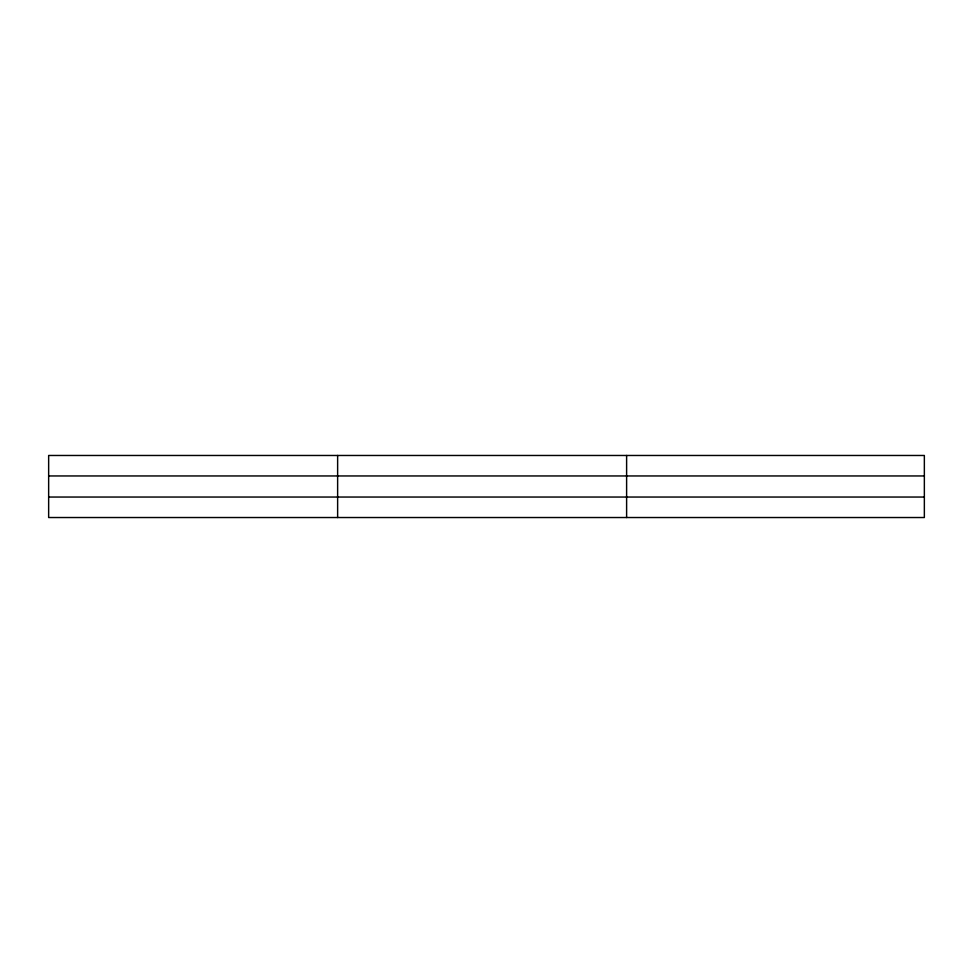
<?xml version="1.0" encoding="UTF-8"?>
<svg xmlns="http://www.w3.org/2000/svg" width="973" height="973" viewBox="0 0 973 973"><rect width="100%" height="100%" fill="white"/><g stroke="black" fill="none" stroke-linecap="round" stroke-linejoin="round"><path stroke-width="1.46" d="M337.631 517.527L337.631 455.473M626.612 517.527L626.612 455.473M924.35 475.955L924.35 455.473L48.65 455.473L48.65 517.527L924.35 517.527L924.35 475.955L48.65 475.955M48.65 497.045L924.35 497.045"/></g></svg>
